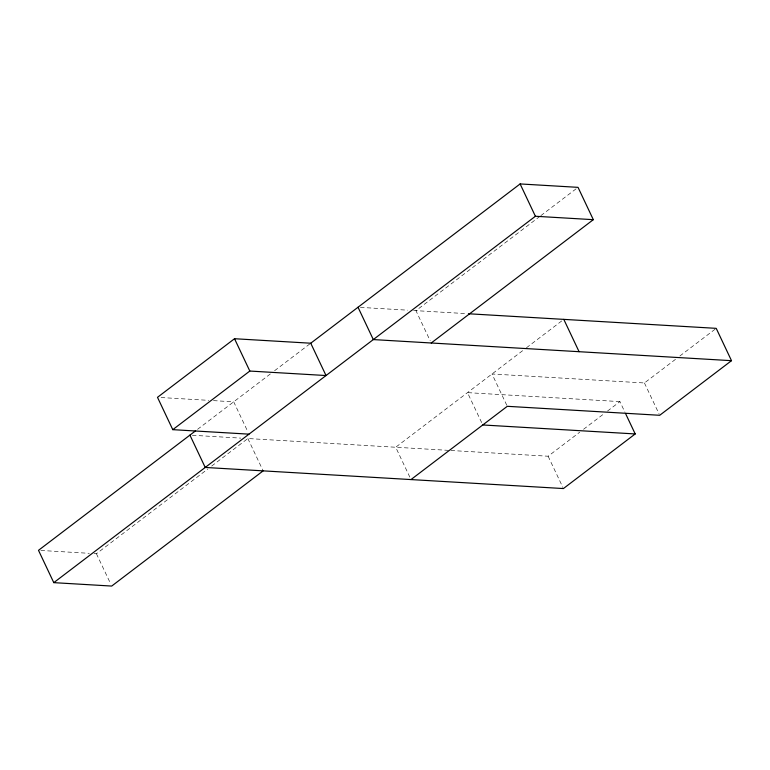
<?xml version="1.0" encoding="UTF-8"?>
<svg xmlns="http://www.w3.org/2000/svg" width="770" height="770" viewBox="0 0 770 770"><rect width="100%" height="100%" fill="white"/><g stroke="black" fill="none" stroke-linecap="round" stroke-linejoin="round"><path stroke-width="0.58" stroke-dasharray="3.85 2.89" d="M197.544 429.333L270.799 373.604M274.601 370.707L310.743 343.218M94.055 553.601L96.423 553.736L207.852 468.969M211.663 466.071L247.853 438.534L449.709 450.431M539.895 216.36L415.944 310.656L430.209 340.831M540.848 215.638L576.133 188.794M522.638 350.687L395.703 447.245L409.967 477.419M526.468 347.771L561.879 320.83M450.912 450.498L548.125 456.225L579.714 432.201M583.544 429.285L603.641 413.99M607.472 411.084L619.917 401.613L625.009 412.393M506.776 405.232L492.011 373.989L644.432 382.969L676.022 358.936M679.843 356.019L716.216 328.347M360.389 307.384L407.667 310.175M413.577 310.522L467.217 313.679M619.917 401.613L467.496 392.633L482.261 423.885M161.065 397.541L208.699 400.352M213.463 400.631L233.705 401.825L247.969 431.999M192.298 435.262L240.76 438.12M40.868 550.463L89.33 553.322M644.432 382.969L659.197 414.212M548.125 456.225L562.899 487.477M247.853 438.534L262.628 469.787M96.423 553.736L110.688 583.91"/><path stroke-width="1.16" d="M431.229 342.987L593.314 219.671L578.039 187.351L520.116 183.934L310.743 343.218L234.532 338.723L157.494 397.33L172.778 429.66L248.989 434.155M172.778 429.66L249.817 371.053L326.028 375.539L310.743 343.218M195.638 430.776L38.5 550.329L53.785 582.649L111.698 586.066L263.138 470.865M53.785 582.649L535.4 216.264L593.314 219.671M410.988 479.575L507.286 406.31L659.707 415.29L731.5 360.678L716.216 328.347L468.41 313.756M625.519 413.471L635.202 433.943L563.409 488.555L205.215 467.448L189.93 435.127M731.5 360.678L373.306 339.58L358.021 307.249M482.771 424.963L635.202 433.943M520.116 183.934L535.4 216.264M563.794 319.367L579.078 351.697M234.532 338.723L249.817 371.053"/></g></svg>
